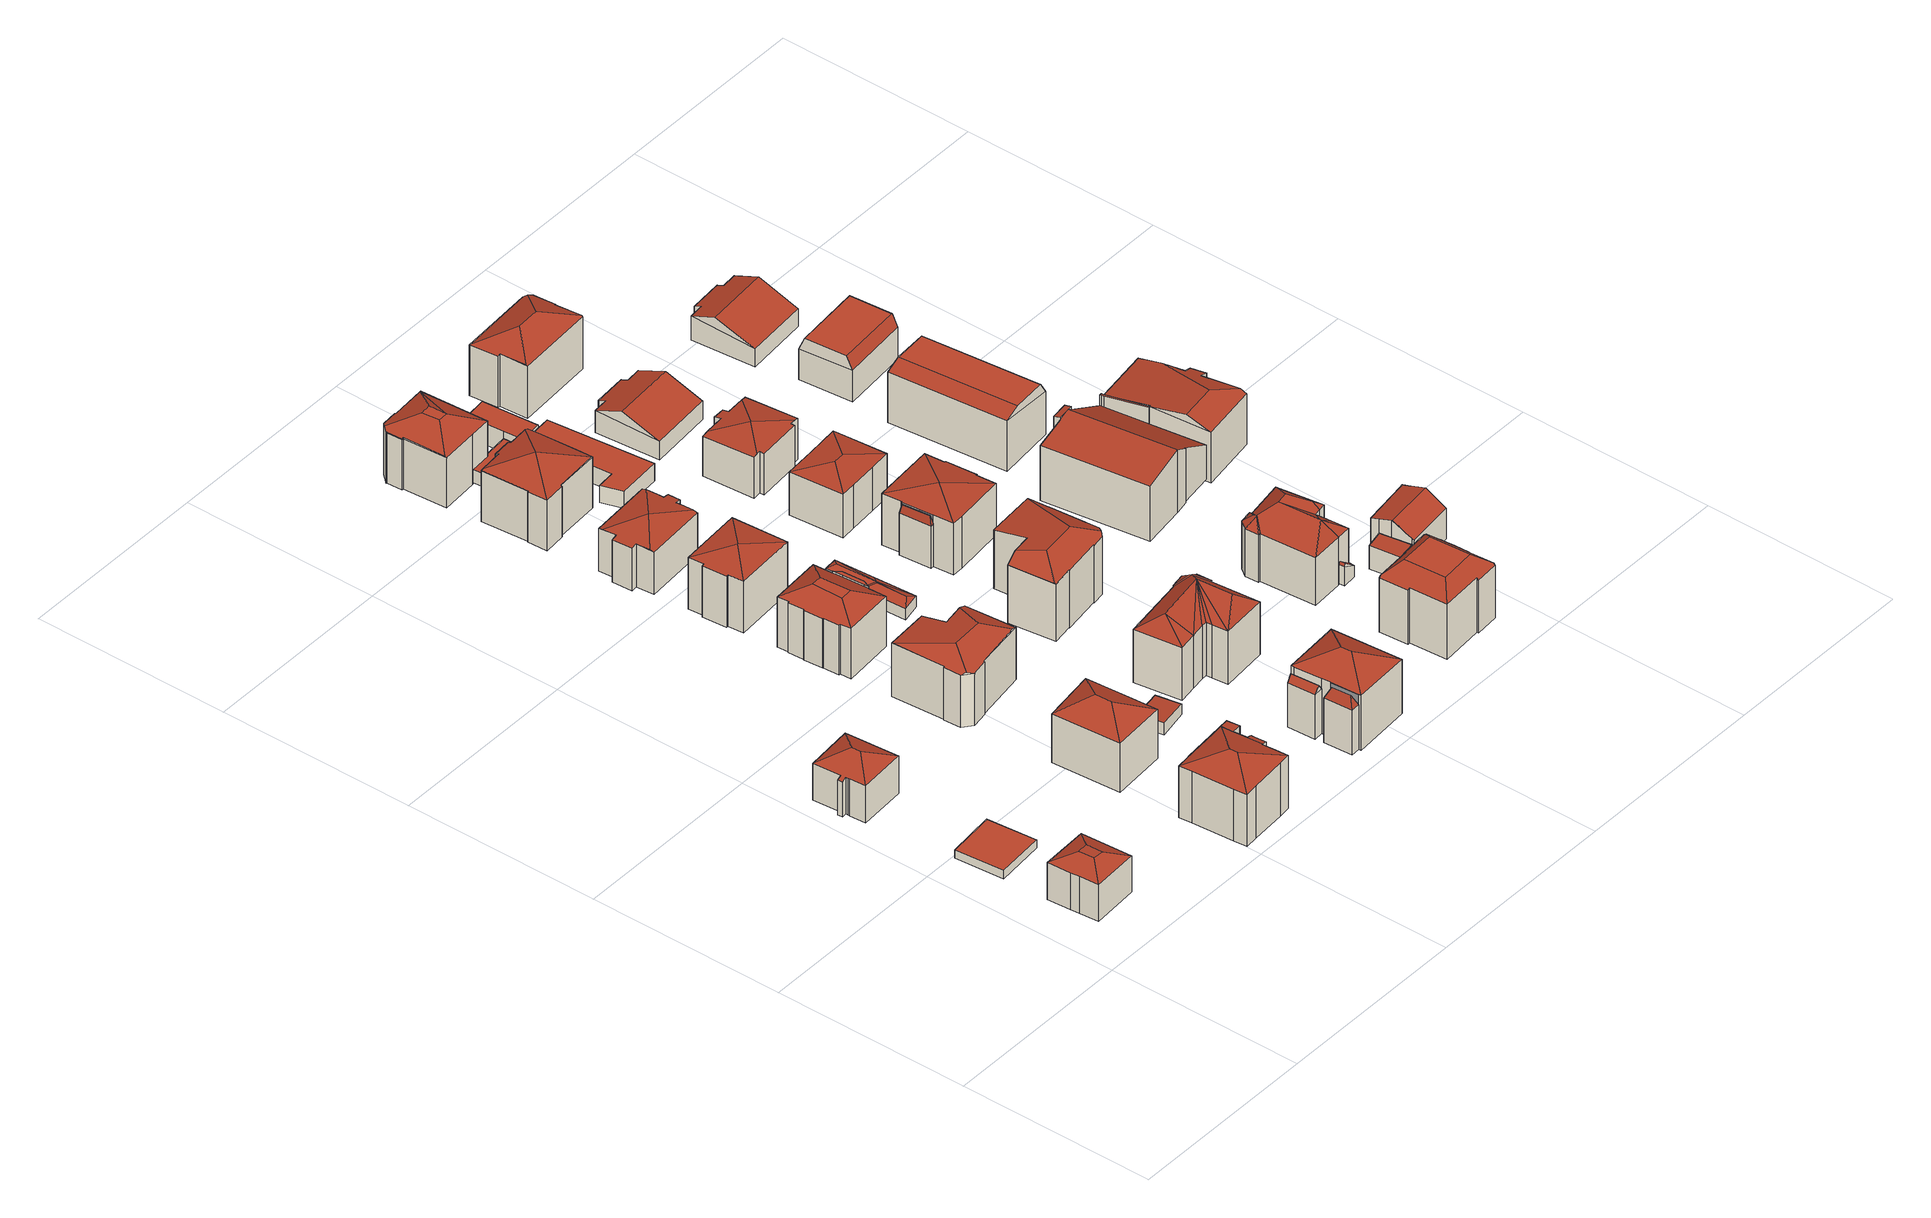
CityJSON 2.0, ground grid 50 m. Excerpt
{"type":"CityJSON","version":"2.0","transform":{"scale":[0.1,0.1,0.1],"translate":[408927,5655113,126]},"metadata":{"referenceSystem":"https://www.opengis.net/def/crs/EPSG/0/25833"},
"CityObjects":{
"building1":{"type":"Building","attributes":{"Dachtyp_tdc":"tdcFreeFormRoof","Gemeindeschluessel":14612000,"Dachneigung":21.93,"QualitaetDacherkennung":70,"Geometrietyp2DReferenz":"3000","measuredHeight":11.86,"function":"31001_9998","roofType":"5000"},"geometry":[{"type":"Solid","lod":"2","boundaries":[[[[0,1,2,3]],[[1,4,5,2]],[[4,6,7,5]],[[6,8,9,7]],[[8,10,11,9]],[[10,0,3,11]],[[6,4,12,13]],[[6,13,14,8]],[[8,14,15,1,0,10]],[[15,12,4,1]],[[14,13,12,15]],[[3,2,5,7,9,11]]]],"semantics":{"surfaces":[{"type":"WallSurface"},{"type":"RoofSurface"},{"type":"GroundSurface"}],"values":[[0,0,0,0,0,0,1,1,1,1,1,2]]}}]},
"building2":{"type":"Building","attributes":{"Dachtyp_tdc":"tdcPolyFlatRoof","Gemeindeschluessel":14612000,"Dachneigung":0,"QualitaetDacherkennung":93,"Geometrietyp2DReferenz":"3000","measuredHeight":2.22,"function":"31001_9998","roofType":"1000"},"geometry":[{"type":"Solid","lod":"2","boundaries":[[[[16,17,18,19]],[[17,20,21,18]],[[20,22,23,21]],[[22,16,19,23]],[[22,20,17,16]],[[19,18,21,23]]]],"semantics":{"surfaces":[{"type":"WallSurface"},{"type":"RoofSurface"},{"type":"GroundSurface"}],"values":[[0,0,0,0,1,2]]}}]},
"building3":{"type":"Building","attributes":{"Dachtyp_tdc":"tdcHipRoof","Gemeindeschluessel":14612000,"Dachneigung":22.46,"QualitaetDacherkennung":77,"Geometrietyp2DReferenz":"3000","measuredHeight":12.51,"function":"31001_9998","roofType":"3200"},"geometry":[{"type":"Solid","lod":"2","boundaries":[[[[24,25,26,27]],[[25,28,29,26]],[[28,30,31,29]],[[30,32,33,31]],[[32,34,35,33]],[[34,36,37,35]],[[36,38,39,37]],[[38,40,41,39]],[[40,42,43,41]],[[42,24,27,43]],[[38,36,44]],[[34,32,45]],[[36,34,45,44]],[[32,30,28,25,24,42,40,38,44,45]],[[27,26,29,31,33,35,37,39,41,43]]]],"semantics":{"surfaces":[{"type":"WallSurface"},{"type":"RoofSurface"},{"type":"GroundSurface"}],"values":[[0,0,0,0,0,0,0,0,0,0,1,1,1,1,2]]}}]},
"building4":{"type":"Building","attributes":{"Gemeindeschluessel":14612000,"Geometrietyp2DReferenz":"3000","function":"31001_9998","roofType":"9999"},"children":["building4-1","building4-2"]},
"building4-1":{"type":"BuildingPart","attributes":{"Dachtyp_tdc":"tdcHipRoof","Dachneigung":18.89,"QualitaetDacherkennung":64,"Geometrietyp2DReferenz":"3000","measuredHeight":17.02,"roofType":"3200"},"parents":["building4"],"geometry":[{"type":"MultiSurface","lod":"2","boundaries":[[[46,47,48,49]],[[47,50,51,48]],[[50,52,53,51]],[[52,54,55,53]],[[54,56,57,55]],[[56,58,59,57]],[[58,60,61,59]],[[60,62,63,61]],[[62,64,65,63]],[[64,66,67,65]],[[66,68,69,67]],[[68,70,71,69]],[[70,72,73,71]],[[72,74,75,73]],[[72,70,68,66,64,76]],[[58,56,54,52,77]],[[64,62,60,58,77,76]],[[52,50,47,46,74,72,76,77]],[[49,48,51,53,55,57,59,61,63,65,67,69,71,73,75]]],"semantics":{"surfaces":[{"type":"WallSurface"},{"type":"RoofSurface"},{"type":"GroundSurface"}],"values":[0,0,0,0,0,0,0,0,0,0,0,0,0,0,1,1,1,1,2]}}]},
"building4-2":{"type":"BuildingPart","attributes":{"Dachtyp_tdc":"tdcPolyFlatRoof","Dachneigung":19.84,"QualitaetDacherkennung":87,"Geometrietyp2DReferenz":"3000","measuredHeight":14.39,"roofType":"2100"},"parents":["building4"],"geometry":[{"type":"MultiSurface","lod":"2","boundaries":[[[78,79,80,81,82,83,84]],[[75,85,86,87,88,89,49]],[[79,78,46,49,89]],[[84,75,74]],[[84,83,85,75]],[[83,82,86,85]],[[82,81,87,86]],[[81,80,88,87]],[[80,79,89,88]]],"semantics":{"surfaces":[{"type":"RoofSurface"},{"type":"GroundSurface"},{"type":"WallSurface"}],"values":[0,1,2,2,2,2,2,2,2]}}]},
"building5":{"type":"Building","attributes":{"Gemeindeschluessel":14612000,"Dachtyp_tdc":"tdcHipRoof","Dachneigung":26.39,"QualitaetDacherkennung":69,"Geometrietyp2DReferenz":"3000","measuredHeight":16.61,"function":"31001_9998","roofType":"3200"},"geometry":[{"type":"Solid","lod":"2","boundaries":[[[[90,91,92,93]],[[91,94,95,92]],[[94,96,97,95]],[[96,98,99,97]],[[98,90,93,99]],[[96,94,100]],[[90,98,101]],[[94,91,90,101,100]],[[98,96,100,101]],[[93,92,95,97,99]]]],"semantics":{"surfaces":[{"type":"WallSurface"},{"type":"RoofSurface"},{"type":"GroundSurface"}],"values":[[0,0,0,0,0,1,1,1,1,2]]}}]},
"building6":{"type":"Building","attributes":{"Dachtyp_tdc":"tdcFreeFormRoof","Gemeindeschluessel":14612000,"Dachneigung":11.41,"QualitaetDacherkennung":34,"Geometrietyp2DReferenz":"3000","measuredHeight":17.14,"function":"31001_9998","roofType":"5000"},"geometry":[{"type":"Solid","lod":"2","boundaries":[[[[102,103,104,105]],[[103,106,107,104]],[[106,108,109,107]],[[108,110,111,109]],[[110,112,113,111]],[[112,114,115,113]],[[114,116,117,115]],[[116,118,119,117]],[[118,120,121,119]],[[120,122,123,121]],[[122,102,105,123]],[[124,118,116,125,126]],[[103,127,128,129,108,106]],[[126,125,114,112,110,129,128]],[[128,127,102,122,120,124,126]],[[110,108,129]],[[116,114,125]],[[120,118,124]],[[103,102,127]],[[105,104,107,109,111,113,115,117,119,121,123]]]],"semantics":{"surfaces":[{"type":"WallSurface"},{"type":"RoofSurface"},{"type":"GroundSurface"}],"values":[[0,0,0,0,0,0,0,0,0,0,0,1,1,1,1,0,0,0,0,2]]}}]},
"building7":{"type":"Building","attributes":{"Dachtyp_tdc":"tdcPolyFlatRoof","Gemeindeschluessel":14612000,"Dachneigung":3.58,"QualitaetDacherkennung":71,"Geometrietyp2DReferenz":"3000","measuredHeight":3.45,"function":"31001_9998","roofType":"2100"},"geometry":[{"type":"Solid","lod":"2","boundaries":[[[[130,131,132,133]],[[131,134,135,132]],[[134,136,137,135]],[[136,138,139,137]],[[138,130,133,139]],[[138,136,134,131,130]],[[133,132,135,137,139]]]],"semantics":{"surfaces":[{"type":"WallSurface"},{"type":"RoofSurface"},{"type":"GroundSurface"}],"values":[[0,0,0,0,0,1,2]]}}]},
"building8":{"type":"Building","attributes":{"Gemeindeschluessel":14612000,"Geometrietyp2DReferenz":"3000","function":"31001_9998","roofType":"9999"},"children":["building8-1","building8-2"]},
"building8-1":{"type":"BuildingPart","attributes":{"Dachtyp_tdc":"tdcPolyFlatRoof","Dachneigung":0,"QualitaetDacherkennung":64,"Geometrietyp2DReferenz":"3000","measuredHeight":14.22,"roofType":"1000"},"parents":["building8"],"geometry":[{"type":"MultiSurface","lod":"2","boundaries":[[[140,141,142,143,144]],[[141,145,146,142]],[[145,147,148,149,146]],[[147,145,141,140]],[[143,142,146,149]]],"semantics":{"surfaces":[{"type":"WallSurface"},{"type":"RoofSurface"},{"type":"GroundSurface"}],"values":[0,0,0,1,2]}}]},
"building8-2":{"type":"BuildingPart","attributes":{"Dachtyp_tdc":"tdcCutTentRoof","Dachneigung":27.37,"QualitaetDacherkennung":57,"Geometrietyp2DReferenz":"3000","measuredHeight":16.49,"roofType":"9999"},"parents":["building8"],"geometry":[{"type":"MultiSurface","lod":"2","boundaries":[[[150,151,152,153]],[[151,154,155,152]],[[154,156,157,155]],[[156,158,159,157]],[[158,160,161,159]],[[160,162,163,161]],[[162,164,165,163]],[[164,144,143,165]],[[148,166,167,149]],[[166,168,169,167]],[[168,170,171,169]],[[170,172,173,171]],[[172,150,153,173]],[[164,162,174,175]],[[166,148,144,164,175,176]],[[168,166,176,177]],[[162,160,158,156,154,151,150,172,170,168,177,174]],[[177,176,175,174]],[[153,152,155,157,159,161,163,165,143,149,167,169,171,173]]],"semantics":{"surfaces":[{"type":"WallSurface"},{"type":"RoofSurface"},{"type":"GroundSurface"}],"values":[0,0,0,0,0,0,0,0,0,0,0,0,0,1,1,1,1,1,2]}}]},
"building9":{"type":"Building","attributes":{"Dachtyp_tdc":"tdcPolyFlatRoof","Gemeindeschluessel":14612000,"Dachneigung":2.62,"QualitaetDacherkennung":75,"Geometrietyp2DReferenz":"3000","measuredHeight":3.15,"function":"31001_9998","roofType":"2100"},"geometry":[{"type":"Solid","lod":"2","boundaries":[[[[178,179,180,181]],[[179,182,183,180]],[[182,184,185,183]],[[184,178,181,185]],[[184,182,179,178]],[[181,180,183,185]]]],"semantics":{"surfaces":[{"type":"WallSurface"},{"type":"RoofSurface"},{"type":"GroundSurface"}],"values":[[0,0,0,0,1,2]]}}]},
"building10":{"type":"Building","attributes":{"Dachtyp_tdc":"tdcTentRoof","Gemeindeschluessel":14612000,"Dachneigung":10.04,"QualitaetDacherkennung":80,"Geometrietyp2DReferenz":"3000","measuredHeight":15.32,"function":"31001_9998","roofType":"3500"},"geometry":[{"type":"Solid","lod":"2","boundaries":[[[[186,187,188]],[[189,190,191,192,193,194,195,196]],[[197,198,193,192]],[[198,199,194,193]],[[199,187,195,194]],[[187,186,196,195]],[[186,200,189,196]],[[200,186,188]],[[201,200,188]],[[187,199,198,197,202,201,188]],[[200,201,190,189]],[[201,202,191,190]],[[202,197,192,191]]]],"semantics":{"surfaces":[{"type":"RoofSurface"},{"type":"GroundSurface"},{"type":"WallSurface"}],"values":[[0,1,2,2,2,2,2,0,0,0,2,2,2]]}}]},
"building11":{"type":"Building","attributes":{"Dachtyp_tdc":"tdcFreeFormRoof","Gemeindeschluessel":14612000,"Dachneigung":13.54,"QualitaetDacherkennung":77,"Geometrietyp2DReferenz":"3000","measuredHeight":13.1,"function":"31001_9998","roofType":"5000"},"geometry":[{"type":"Solid","lod":"2","boundaries":[[[[203,204,205,206]],[[204,207,208,205]],[[207,209,210,208]],[[209,211,212,210]],[[211,213,214,212]],[[213,215,216,214]],[[215,217,218,216]],[[217,219,220,218]],[[219,221,222,220]],[[221,223,224,222]],[[223,225,226,224]],[[225,203,206,226]],[[223,227,228,229,204,203,225]],[[228,230,209,207,229]],[[211,230,228,231,217,215,213]],[[219,231,228,227,221]],[[207,204,229]],[[211,209,230]],[[223,221,227]],[[219,217,231]],[[206,205,208,210,212,214,216,218,220,222,224,226]]]],"semantics":{"surfaces":[{"type":"WallSurface"},{"type":"RoofSurface"},{"type":"GroundSurface"}],"values":[[0,0,0,0,0,0,0,0,0,0,0,0,1,1,1,1,0,0,0,0,2]]}}]},
"building12":{"type":"Building","attributes":{"Gemeindeschluessel":14612000,"Geometrietyp2DReferenz":"3000","function":"31001_9998","roofType":"9999"},"children":["building12-1","building12-2","building12-3"]},
"building12-1":{"type":"BuildingPart","attributes":{"Dachtyp_tdc":"tdcFreeFormRoof","Dachneigung":67.33,"QualitaetDacherkennung":16,"Geometrietyp2DReferenz":"3000","measuredHeight":14.78,"roofType":"5000"},"parents":["building12"],"geometry":[{"type":"MultiSurface","lod":"2","boundaries":[[[232,233,234,235]],[[233,236,237,234]],[[236,238,239,237]],[[238,240,241,239]],[[236,233,242,243]],[[233,232,242]],[[232,240,243,242]],[[240,238,236,243]],[[235,234,237,239,241]]],"semantics":{"surfaces":[{"type":"WallSurface"},{"type":"RoofSurface"},{"type":"GroundSurface"}],"values":[0,0,0,0,1,1,1,1,2]}}]},
"building12-2":{"type":"BuildingPart","attributes":{"Dachtyp_tdc":"tdcHipRoof","Dachneigung":26.22,"QualitaetDacherkennung":71,"Geometrietyp2DReferenz":"3000","measuredHeight":18.29,"roofType":"3200"},"parents":["building12"],"geometry":[{"type":"MultiSurface","lod":"2","boundaries":[[[244,245,246,247,239]],[[248,249,250]],[[248,251,252,249]],[[251,253,254,252]],[[253,255,256,254]],[[255,257,258,256]],[[257,259,260,258]],[[259,261,235,260]],[[261,232,235]],[[259,257,262]],[[255,253,251,263]],[[257,255,263,262]],[[251,248,245,244,261,259,262,263]],[[239,247,249,252,254,256,258,260,235,241]]],"semantics":{"surfaces":[{"type":"WallSurface"},{"type":"RoofSurface"},{"type":"GroundSurface"}],"values":[0,0,0,0,0,0,0,0,0,1,1,1,1,2]}}]},
"building12-3":{"type":"BuildingPart","attributes":{"Dachtyp_tdc":"tdcFreeFormRoof","Dachneigung":55.25,"QualitaetDacherkennung":14,"Geometrietyp2DReferenz":"3000","measuredHeight":13.72,"roofType":"5000"},"parents":["building12"],"geometry":[{"type":"MultiSurface","lod":"2","boundaries":[[[246,264,265,247]],[[264,266,267,265]],[[266,250,249,267]],[[268,250,266]],[[269,268,266,264]],[[269,264,246]],[[268,269,246,250]],[[247,265,267,249]]],"semantics":{"surfaces":[{"type":"WallSurface"},{"type":"RoofSurface"},{"type":"GroundSurface"}],"values":[0,0,0,0,1,0,1,2]}}]},
"building13":{"type":"Building","attributes":{"Dachtyp_tdc":"tdcFreeFormRoof","Gemeindeschluessel":14612000,"Dachneigung":19.9,"QualitaetDacherkennung":72,"Geometrietyp2DReferenz":"3000","measuredHeight":17,"function":"31001_9998","roofType":"5000"},"geometry":[{"type":"Solid","lod":"2","boundaries":[[[[270,271,272,273]],[[271,274,275,272]],[[274,276,277,275]],[[276,278,279,277]],[[278,280,281,279]],[[280,282,283,281]],[[282,284,285,283]],[[284,286,287,285]],[[286,288,289,287]],[[288,290,291,289]],[[290,292,293,291]],[[292,294,295,293]],[[294,296,297,295]],[[296,270,273,297]],[[298,299,300,301,302,303,304]],[[305,306,303,302,284]],[[284,302,307,308,309,286]],[[301,310,311,312,313,307,302]],[[290,308,307,313,292]],[[292,313,312,294]],[[294,312,311,296]],[[296,311,310,270]],[[270,310,301,300,271]],[[286,309,288]],[[288,309,308,290]],[[280,306,305,282]],[[282,305,284]],[[278,304,303,306,280]],[[276,298,304,278]],[[271,300,299,274]],[[274,299,298,276]],[[273,272,275,277,279,281,283,285,287,289,291,293,295,297]]]],"semantics":{"surfaces":[{"type":"WallSurface"},{"type":"RoofSurface"},{"type":"GroundSurface"}],"values":[[0,0,0,0,0,0,0,0,0,0,0,0,0,0,1,1,1,1,0,0,0,0,0,0,0,0,0,0,0,0,0,2]]}}]},
"building14":{"type":"Building","attributes":{"Dachtyp_tdc":"tdcFreeFormRoof","Gemeindeschluessel":14612000,"Dachneigung":24.73,"QualitaetDacherkennung":32,"Geometrietyp2DReferenz":"3000","measuredHeight":4.11,"function":"31001_9998","roofType":"5000"},"geometry":[{"type":"Solid","lod":"2","boundaries":[[[[314,315,316,317]],[[315,318,319,316]],[[318,320,321,319]],[[320,322,323,321]],[[322,324,325,323]],[[324,326,327,325]],[[326,314,317,327]],[[328,329,326,324]],[[328,324,322]],[[318,330,331]],[[331,320,318]],[[331,322,320]],[[331,328,322]],[[328,331,329]],[[330,318,315]],[[331,330,315,314]],[[329,331,314,326]],[[317,316,319,321,323,325,327]]]],"semantics":{"surfaces":[{"type":"WallSurface"},{"type":"RoofSurface"},{"type":"GroundSurface"}],"values":[[0,0,0,0,0,0,0,1,1,1,1,1,1,1,1,1,1,2]]}}]},
"building15":{"type":"Building","attributes":{"Dachtyp_tdc":"tdcFreeFormRoof","Gemeindeschluessel":14612000,"Dachneigung":24.65,"QualitaetDacherkennung":77,"Geometrietyp2DReferenz":"3000","measuredHeight":16.73,"function":"31001_9998","roofType":"5000"},"geometry":[{"type":"Solid","lod":"2","boundaries":[[[[332,333,334,335]],[[333,336,337,334]],[[336,338,339,337]],[[338,340,341,339]],[[340,342,343,341]],[[342,344,345,343]],[[344,346,347,345]],[[346,348,349,347]],[[348,350,351,349]],[[350,352,353,351]],[[352,354,355,353]],[[354,356,357,355]],[[356,332,335,357]],[[358,332,356,354,359,360]],[[361,362,363,364,365,358,360,366]],[[367,368,369,370,361,366,371,372]],[[373,354,352]],[[372,354,373]],[[372,359,354]],[[359,372,371]],[[360,359,371,366]],[[348,367,372,373,350]],[[350,373,352]],[[340,362,361,370,342]],[[342,370,369,344]],[[344,369,368,346]],[[346,368,367,348]],[[336,364,363,338]],[[333,365,364,336]],[[338,363,362,340]],[[332,358,365,333]],[[335,334,337,339,341,343,345,347,349,351,353,355,357]]]],"semantics":{"surfaces":[{"type":"WallSurface"},{"type":"RoofSurface"},{"type":"GroundSurface"}],"values":[[0,0,0,0,0,0,0,0,0,0,0,0,0,1,1,1,1,1,1,1,1,0,0,0,0,0,0,0,0,0,0,2]]}}]},
"building16":{"type":"Building","attributes":{"Dachtyp_tdc":"tdcFreeFormRoof","Gemeindeschluessel":14612000,"Dachneigung":38.84,"QualitaetDacherkennung":18,"Geometrietyp2DReferenz":"3000","measuredHeight":19.14,"function":"31001_9998","roofType":"5000"},"geometry":[{"type":"Solid","lod":"2","boundaries":[[[[374,375,376,377]],[[375,378,379,376]],[[378,380,381,379]],[[380,382,383,381]],[[382,384,385,383]],[[384,386,387,385]],[[386,388,389,387]],[[388,390,391,389]],[[390,392,393,391]],[[392,394,395,393]],[[394,396,397,395]],[[396,398,399,397]],[[398,400,401,399]],[[400,374,377,401]],[[402,403,404]],[[402,396,403]],[[402,398,396]],[[398,402,400]],[[403,396,394]],[[405,404,403,394,392]],[[406,407,405,392,390]],[[406,390,388]],[[408,409,407,406,388,386]],[[408,386,384]],[[409,408,384,382]],[[410,402,404,405,407,409,382,380]],[[410,380,378]],[[402,374,400]],[[402,375,374]],[[410,375,402]],[[375,410,378]],[[377,376,379,381,383,385,387,389,391,393,395,397,399,401]]]],"semantics":{"surfaces":[{"type":"WallSurface"},{"type":"RoofSurface"},{"type":"GroundSurface"}],"values":[[0,0,0,0,0,0,0,0,0,0,0,0,0,0,1,1,1,1,1,1,1,1,1,1,1,1,1,1,1,1,1,2]]}}]},
"building17":{"type":"Building","attributes":{"Dachtyp_tdc":"tdcPolyFlatRoof","Gemeindeschluessel":14612000,"Dachneigung":0,"QualitaetDacherkennung":71,"Geometrietyp2DReferenz":"3000","measuredHeight":3.52,"function":"31001_9998","roofType":"1000"},"geometry":[{"type":"Solid","lod":"2","boundaries":[[[[411,412,413,414]],[[412,415,416,413]],[[415,417,418,416]],[[417,419,420,418]],[[419,421,422,420]],[[421,411,414,422]],[[421,419,417,415,412,411]],[[414,413,416,418,420,422]]]],"semantics":{"surfaces":[{"type":"WallSurface"},{"type":"RoofSurface"},{"type":"GroundSurface"}],"values":[[0,0,0,0,0,0,1,2]]}}]},
"building18":{"type":"Building","attributes":{"Dachtyp_tdc":"tdcPolyFlatRoof","Gemeindeschluessel":14612000,"Dachneigung":0,"QualitaetDacherkennung":86,"Geometrietyp2DReferenz":"3000","measuredHeight":4.58,"function":"31001_9998","roofType":"1000"},"geometry":[{"type":"Solid","lod":"2","boundaries":[[[[423,424,425,426]],[[424,427,428,425]],[[427,429,430,428]],[[429,423,426,430]],[[429,427,424,423]],[[426,425,428,430]]]],"semantics":{"surfaces":[{"type":"WallSurface"},{"type":"RoofSurface"},{"type":"GroundSurface"}],"values":[[0,0,0,0,1,2]]}}]},
"building19":{"type":"Building","attributes":{"Dachtyp_tdc":"tdcFreeFormRoof","Gemeindeschluessel":14612000,"Dachneigung":10.35,"QualitaetDacherkennung":40,"Geometrietyp2DReferenz":"3000","measuredHeight":18.46,"function":"31001_9998","roofType":"5000"},"geometry":[{"type":"Solid","lod":"2","boundaries":[[[[431,432,433,434,435,436,437,438,439]],[[440,441,442,443]],[[438,437,444,445,442,441]],[[446,447,439,438,441,440,448,449,450,451]],[[436,444,437]],[[443,448,440]],[[445,443,442]],[[447,431,439]],[[452,453,454,455,456,457,458,459,460,461,462,463,464,465,466]],[[444,436,453,452]],[[436,435,454,453]],[[435,434,455,454]],[[434,433,456,455]],[[433,432,457,456]],[[432,431,458,457]],[[431,447,459,458]],[[447,446,460,459]],[[446,451,461,460]],[[451,450,462,461]],[[450,449,463,462]],[[449,448,464,463]],[[448,443,465,464]],[[443,445,466,465]],[[445,444,452,466]]]],"semantics":{"surfaces":[{"type":"RoofSurface"},{"type":"WallSurface"},{"type":"GroundSurface"}],"values":[[0,0,0,0,1,1,1,1,2,1,1,1,1,1,1,1,1,1,1,1,1,1,1,1]]}}]},
"building20":{"type":"Building","attributes":{"Dachtyp_tdc":"tdcPolyFlatRoof","Gemeindeschluessel":14612000,"Dachneigung":0,"QualitaetDacherkennung":84,"Geometrietyp2DReferenz":"3000","measuredHeight":4.71,"function":"31001_9998","roofType":"1000"},"geometry":[{"type":"Solid","lod":"2","boundaries":[[[[467,468,469,470]],[[468,471,472,469]],[[471,473,426,472]],[[473,474,430,426]],[[474,475,476,430]],[[475,477,478,476]],[[477,479,480,478]],[[479,481,482,480]],[[481,467,470,482]],[[481,479,477,475,474,473,471,468,467]],[[470,469,472,426,430,476,478,480,482]]]],"semantics":{"surfaces":[{"type":"WallSurface"},{"type":"RoofSurface"},{"type":"GroundSurface"}],"values":[[0,0,0,0,0,0,0,0,0,1,2]]}}]},
"building21":{"type":"Building","attributes":{"Dachtyp_tdc":"tdcPolyFlatRoof","Gemeindeschluessel":14612000,"Dachneigung":2.86,"QualitaetDacherkennung":66,"Geometrietyp2DReferenz":"3000","measuredHeight":5.95,"function":"31001_9998","roofType":"2100"},"geometry":[{"type":"Solid","lod":"2","boundaries":[[[[483,484,485,486]],[[484,487,488,485]],[[487,489,490,488]],[[489,491,492,490]],[[491,493,494,492]],[[493,483,486,494]],[[493,491,489,487,484,483]],[[486,485,488,490,492,494]]]],"semantics":{"surfaces":[{"type":"WallSurface"},{"type":"RoofSurface"},{"type":"GroundSurface"}],"values":[[0,0,0,0,0,0,1,2]]}}]},
"building22":{"type":"Building","attributes":{"Dachtyp_tdc":"tdcPolyFlatRoof","Gemeindeschluessel":14612000,"Dachneigung":7.06,"QualitaetDacherkennung":44,"Geometrietyp2DReferenz":"3000","measuredHeight":2.15,"function":"31001_9998","roofType":"2100"},"geometry":[{"type":"Solid","lod":"2","boundaries":[[[[495,496,497,498]],[[496,499,500,497]],[[499,501,502,500]],[[501,495,498,502]],[[501,499,496,495]],[[498,497,500,502]]]],"semantics":{"surfaces":[{"type":"WallSurface"},{"type":"RoofSurface"},{"type":"GroundSurface"}],"values":[[0,0,0,0,1,2]]}}]},
"building23":{"type":"Building","attributes":{"Gemeindeschluessel":14612000,"Geometrietyp2DReferenz":"3000","function":"31001_9998","roofType":"9999"},"children":["building23-1","building23-2"]},
"building23-1":{"type":"BuildingPart","attributes":{"Dachtyp_tdc":"tdcFreeFormRoof","Dachneigung":79.92,"QualitaetDacherkennung":44,"Geometrietyp2DReferenz":"3000","measuredHeight":13.85,"roofType":"5000"},"parents":["building23"],"geometry":[{"type":"MultiSurface","lod":"2","boundaries":[[[503,504,505]],[[506,503,505,507]],[[508,509,510,511]],[[505,504,509,508]],[[504,512,510,509]],[[512,507,511,510]],[[506,507,512]],[[503,506,512,504]]],"semantics":{"surfaces":[{"type":"RoofSurface"},{"type":"GroundSurface"},{"type":"WallSurface"}],"values":[0,0,1,2,2,2,0,0]}}]},
"building23-2":{"type":"BuildingPart","attributes":{"Dachtyp_tdc":"tdcTentRoof","Dachneigung":11.22,"QualitaetDacherkennung":86,"Geometrietyp2DReferenz":"3000","measuredHeight":15.5,"roofType":"3500"},"parents":["building23"],"geometry":[{"type":"MultiSurface","lod":"2","boundaries":[[[513,514,515,516]],[[514,517,518,515]],[[517,519,520,518]],[[519,521,522,520]],[[521,523,508,522]],[[523,505,508]],[[524,525,526,511,507]],[[525,527,528,526]],[[527,529,530,528]],[[529,531,532,530]],[[531,533,534,532]],[[533,513,516,534]],[[521,519,517,535]],[[527,525,524,523,521,535]],[[529,527,535]],[[517,514,513,533,531,529,535]],[[516,515,518,520,522,508,511,526,528,530,532,534]]],"semantics":{"surfaces":[{"type":"WallSurface"},{"type":"RoofSurface"},{"type":"GroundSurface"}],"values":[0,0,0,0,0,0,0,0,0,0,0,0,1,1,1,1,2]}}]},
"building24":{"type":"Building","attributes":{"Dachtyp_tdc":"tdcFreeFormRoof","Gemeindeschluessel":14612000,"Dachneigung":10.01,"QualitaetDacherkennung":73,"Geometrietyp2DReferenz":"3000","measuredHeight":12.93,"function":"31001_9998","roofType":"5000"},"geometry":[{"type":"Solid","lod":"2","boundaries":[[[[536,537,538,539,540,541,542]],[[543,544,539,538]],[[544,545,540,539]],[[545,546,541,540]],[[546,547,542,541]],[[547,548,536,542]],[[544,543,549]],[[547,550,548]],[[549,543,551,548,550]],[[545,544,549,550,547,546]],[[548,551,537,536]],[[551,543,538,537]]]],"semantics":{"surfaces":[{"type":"GroundSurface"},{"type":"WallSurface"},{"type":"RoofSurface"}],"values":[[0,1,1,1,1,1,2,2,2,2,1,1]]}}]},
"building25":{"type":"Building","attributes":{"Dachtyp_tdc":"tdcFreeFormRoof","Gemeindeschluessel":14612000,"Dachneigung":11.16,"QualitaetDacherkennung":76,"Geometrietyp2DReferenz":"3000","measuredHeight":12.48,"function":"31001_9998","roofType":"5000"},"geometry":[{"type":"Solid","lod":"2","boundaries":[[[[552,553,554,555]],[[553,556,557,554]],[[556,558,559,557]],[[558,560,561,559]],[[560,562,563,561]],[[562,564,565,563]],[[564,566,567,565]],[[566,568,569,567]],[[568,570,571,569]],[[570,572,573,571]],[[572,574,575,573]],[[576,577,570,568,566,564,578]],[[577,576,579,574,572]],[[576,580,558,556,553,552,579]],[[578,562,560,580,576]],[[560,558,580]],[[564,562,578]],[[572,570,577]],[[552,574,579]],[[575,555,554,557,559,561,563,565,567,569,571,573]],[[574,552,555,575]]]],"semantics":{"surfaces":[{"type":"WallSurface"},{"type":"RoofSurface"},{"type":"GroundSurface"}],"values":[[0,0,0,0,0,0,0,0,0,0,0,1,1,1,1,0,0,0,0,2,0]]}}]},
"building26":{"type":"Building","attributes":{"Dachtyp_tdc":"tdcFreeFormRoof","Gemeindeschluessel":14612000,"Dachneigung":22.5,"QualitaetDacherkennung":92,"Geometrietyp2DReferenz":"3000","measuredHeight":8.82,"function":"31001_9998","roofType":"5000"},"geometry":[{"type":"Solid","lod":"2","boundaries":[[[[581,582,583,584]],[[582,585,586,583]],[[585,587,588,586]],[[587,589,590,588]],[[589,591,592,590]],[[591,593,594,592]],[[593,595,596,594]],[[595,581,584,596]],[[597,587,585,582,581,595,593,598]],[[591,589,597,598]],[[593,591,598]],[[589,587,597]],[[584,583,586,588,590,592,594,596]]]],"semantics":{"surfaces":[{"type":"WallSurface"},{"type":"RoofSurface"},{"type":"GroundSurface"}],"values":[[0,0,0,0,0,0,0,0,1,1,0,0,2]]}}]},
"building27":{"type":"Building","attributes":{"Dachtyp_tdc":"tdcCutTentRoof","Gemeindeschluessel":14612000,"Dachneigung":0.407,"QualitaetDacherkennung":39,"Geometrietyp2DReferenz":"3000","measuredHeight":18.12,"function":"31001_9998","roofType":"9999"},"geometry":[{"type":"Solid","lod":"2","boundaries":[[[[599,600,601,602]],[[600,603,604,601]],[[603,605,606,604]],[[605,607,608,606]],[[607,609,610,608]],[[609,611,612,610]],[[611,613,614,612]],[[613,615,616,614]],[[615,617,618,616]],[[617,619,620,618]],[[619,621,622,620]],[[621,623,624,622]],[[623,625,626,624]],[[625,627,628,626]],[[627,629,630,628]],[[629,631,632,630]],[[631,633,634,632]],[[633,635,636,634]],[[635,637,638,636]],[[637,599,602,638]],[[617,615,613,611,609,607,605,603,600,639,640]],[[625,623,621,619,617,640,641]],[[633,631,629,627,625,641,642]],[[600,599,637,635,633,642,639]],[[642,641,640,639]],[[602,601,604,606,608,610,612,614,616,618,620,622,624,626,628,630,632,634,636,638]]]],"semantics":{"surfaces":[{"type":"WallSurface"},{"type":"RoofSurface"},{"type":"GroundSurface"}],"values":[[0,0,0,0,0,0,0,0,0,0,0,0,0,0,0,0,0,0,0,0,1,1,1,1,1,2]]}}]},
"building28":{"type":"Building","attributes":{"Dachtyp_tdc":"tdcFreeFormRoof","Gemeindeschluessel":14612000,"Dachneigung":25.69,"QualitaetDacherkennung":74,"Geometrietyp2DReferenz":"3000","measuredHeight":17.28,"function":"31001_9998","roofType":"5000"},"geometry":[{"type":"Solid","lod":"2","boundaries":[[[[643,644,645,646]],[[644,647,648,645]],[[647,649,650,648]],[[649,651,652,650]],[[651,653,654,652]],[[653,655,656,654]],[[655,657,658,656]],[[657,659,660,658]],[[659,643,646,660]],[[647,661,662,663,651,649]],[[643,659,657,664,665]],[[662,661,644,643,665]],[[653,663,662,665,664,655]],[[653,651,663]],[[657,655,664]],[[647,644,661]],[[646,645,648,650,652,654,656,658,660]]]],"semantics":{"surfaces":[{"type":"WallSurface"},{"type":"RoofSurface"},{"type":"GroundSurface"}],"values":[[0,0,0,0,0,0,0,0,0,1,1,1,1,0,0,0,2]]}}]},
"building29":{"type":"Building","attributes":{"Dachtyp_tdc":"tdcFreeFormRoof","Gemeindeschluessel":14612000,"Dachneigung":39.02,"QualitaetDacherkennung":21,"Geometrietyp2DReferenz":"3000","measuredHeight":17.77,"function":"31001_9998","roofType":"5000"},"geometry":[{"type":"Solid","lod":"2","boundaries":[[[[666,667,668,669]],[[667,670,671,668]],[[670,672,673,671]],[[672,674,675,673]],[[674,676,677,675]],[[676,678,679,677]],[[678,680,681,679]],[[680,682,683,681]],[[682,684,685,683]],[[684,686,687,685]],[[686,688,689,687]],[[688,690,691,689]],[[690,692,693,691]],[[692,694,695,693]],[[694,666,669,695]],[[696,697,698,694,692]],[[696,692,690]],[[697,696,690,688]],[[699,700,701,698,697,688,686]],[[702,703,699,686,684]],[[702,684,682]],[[704,703,702,682,680]],[[704,680,678]],[[700,699,703,704,678,676]],[[705,701,700,676,674]],[[672,705,674]],[[705,672,670]],[[694,667,666]],[[667,705,670]],[[694,705,667]],[[698,705,694]],[[705,698,701]],[[669,668,671,673,675,677,679,681,683,685,687,689,691,693,695]]]],"semantics":{"surfaces":[{"type":"WallSurface"},{"type":"RoofSurface"},{"type":"GroundSurface"}],"values":[[0,0,0,0,0,0,0,0,0,0,0,0,0,0,0,1,1,1,1,1,1,1,1,1,1,1,1,1,1,1,1,1,2]]}}]},
"building30":{"type":"Building","attributes":{"Dachtyp_tdc":"tdcGableRoof","Gemeindeschluessel":14612000,"Dachneigung":38.67,"QualitaetDacherkennung":3,"Geometrietyp2DReferenz":"3000","measuredHeight":5.92,"function":"31001_9998","roofType":"3100"},"geometry":[{"type":"Solid","lod":"2","boundaries":[[[[706,707,708,709]],[[707,710,711,708]],[[710,712,713,711]],[[707,706,714]],[[712,710,715]],[[706,712,715,714]],[[710,707,714,715]],[[713,709,708,711]],[[712,706,709,713]]]],"semantics":{"surfaces":[{"type":"WallSurface"},{"type":"RoofSurface"},{"type":"GroundSurface"}],"values":[[0,0,0,0,0,1,1,2,0]]}}]},
"building31":{"type":"Building","attributes":{"Dachtyp_tdc":"tdcPolyFlatRoof","Gemeindeschluessel":14612000,"Dachneigung":4.27,"QualitaetDacherkennung":74,"Geometrietyp2DReferenz":"3000","measuredHeight":6.56,"function":"31001_9998","roofType":"2100"},"geometry":[{"type":"Solid","lod":"2","boundaries":[[[[716,717,718,719]],[[717,720,721,718]],[[720,722,723,721]],[[722,724,725,723]],[[724,716,719,725]],[[724,722,720,717,716]],[[719,718,721,723,725]]]],"semantics":{"surfaces":[{"type":"WallSurface"},{"type":"RoofSurface"},{"type":"GroundSurface"}],"values":[[0,0,0,0,0,1,2]]}}]},
"building32":{"type":"Building","attributes":{"Gemeindeschluessel":14612000,"Geometrietyp2DReferenz":"3000","function":"31001_9998","roofType":"9999"},"children":["building32-1","building32-2","building32-3"]},
"building32-1":{"type":"BuildingPart","attributes":{"Dachtyp_tdc":"tdcGableRoof","Dachneigung":31.15,"QualitaetDacherkennung":14,"Geometrietyp2DReferenz":"3000","measuredHeight":16.91,"roofType":"3100"},"parents":["building32"],"geometry":[{"type":"MultiSurface","lod":"2","boundaries":[[[726,727,728,729]],[[727,730,731,728]],[[730,732,733,731]],[[732,734,735,733]],[[734,736,737,735]],[[736,738,739,737]],[[738,740,741,739]],[[742,743,744,745]],[[746,740,738,736,734]],[[734,732,730,727,726,743,742,746]],[[729,728,731,733,735,737,739,741,747,745,744]]],"semantics":{"surfaces":[{"type":"WallSurface"},{"type":"RoofSurface"},{"type":"GroundSurface"}],"values":[0,0,0,0,0,0,0,0,1,1,2]}}]},
"building32-2":{"type":"BuildingPart","attributes":{"Dachtyp_tdc":"tdcPolyFlatRoof","Dachneigung":7.09,"QualitaetDacherkennung":25,"Geometrietyp2DReferenz":"3000","measuredHeight":13.63,"roofType":"2100"},"parents":["building32"],"geometry":[{"type":"MultiSurface","lod":"2","boundaries":[[[748,749,750,744,743]],[[749,751,752,750]],[[751,753,754,752]],[[753,755,726,729,754]],[[755,753,751,749,748]],[[744,750,752,754,729]]],"semantics":{"surfaces":[{"type":"WallSurface"},{"type":"RoofSurface"},{"type":"GroundSurface"}],"values":[0,0,0,0,1,2]}}]},
"building32-3":{"type":"BuildingPart","attributes":{"Dachtyp_tdc":"tdcPolyFlatRoof","Dachneigung":12.56,"QualitaetDacherkennung":61,"Geometrietyp2DReferenz":"3000","measuredHeight":16.98,"roofType":"2100"},"parents":["building32"],"geometry":[{"type":"MultiSurface","lod":"2","boundaries":[[[756,757,742,745,758]],[[759,760,761,741,740]],[[760,756,758,761]],[[760,759,757,756]],[[758,745,747,741,761]]],"semantics":{"surfaces":[{"type":"WallSurface"},{"type":"RoofSurface"},{"type":"GroundSurface"}],"values":[0,0,0,1,2]}}]},
"building33":{"type":"Building","attributes":{"Dachtyp_tdc":"tdcCutGableRoof","Gemeindeschluessel":14612000,"Dachneigung":1.72,"QualitaetDacherkennung":69,"Geometrietyp2DReferenz":"3000","measuredHeight":15.03,"function":"31001_9998","roofType":"9999"},"geometry":[{"type":"Solid","lod":"2","boundaries":[[[[762,763,764,765]],[[763,766,767,764]],[[766,768,769,767]],[[768,762,765,769]],[[763,762,770,771]],[[766,763,771,772]],[[768,766,772,773]],[[762,768,773,770]],[[772,771,770,773]],[[765,764,767,769]]]],"semantics":{"surfaces":[{"type":"WallSurface"},{"type":"RoofSurface"},{"type":"GroundSurface"}],"values":[[0,0,0,0,1,0,1,0,1,2]]}}]},
"building34":{"type":"Building","attributes":{"Dachtyp_tdc":"tdcFreeFormRoof","Gemeindeschluessel":14612000,"Dachneigung":33.64,"QualitaetDacherkennung":72,"Geometrietyp2DReferenz":"3000","measuredHeight":11.73,"function":"31001_9998","roofType":"5000"},"geometry":[{"type":"Solid","lod":"2","boundaries":[[[[774,775,776,777]],[[775,778,779,776]],[[778,780,781,779]],[[780,782,783,781]],[[782,784,785,783]],[[784,786,787,785]],[[786,788,789,787]],[[788,790,791,789]],[[790,792,793,791]],[[792,774,777,793]],[[792,794,795,775,774]],[[794,790,788,786,784,782,780,778,795]],[[792,790,794]],[[778,775,795]],[[777,776,779,781,783,785,787,789,791,793]]]],"semantics":{"surfaces":[{"type":"WallSurface"},{"type":"RoofSurface"},{"type":"GroundSurface"}],"values":[[0,0,0,0,0,0,0,0,0,0,1,1,0,0,2]]}}]},
"building35":{"type":"Building","attributes":{"Dachtyp_tdc":"tdcCutGableRoof","Gemeindeschluessel":14612000,"Dachneigung":0.107,"QualitaetDacherkennung":57,"Geometrietyp2DReferenz":"3000","measuredHeight":11.79,"function":"31001_9998","roofType":"9999"},"geometry":[{"type":"Solid","lod":"2","boundaries":[[[[796,797,798,799]],[[797,800,801,798]],[[800,802,803,801]],[[802,796,799,803]],[[797,796,804,805]],[[800,797,805,806]],[[802,800,806,807]],[[796,802,807,804]],[[806,805,804,807]],[[799,798,801,803]]]],"semantics":{"surfaces":[{"type":"WallSurface"},{"type":"RoofSurface"},{"type":"GroundSurface"}],"values":[[0,0,0,0,1,0,1,0,1,2]]}}]},
"building36":{"type":"Building","attributes":{"Dachtyp_tdc":"tdcFreeFormRoof","Gemeindeschluessel":14612000,"Dachneigung":22.52,"QualitaetDacherkennung":56,"Geometrietyp2DReferenz":"3000","measuredHeight":8.96,"function":"31001_9998","roofType":"5000"},"geometry":[{"type":"Solid","lod":"2","boundaries":[[[[808,809,810,811]],[[809,812,813,810]],[[812,814,815,813]],[[814,816,817,815]],[[816,818,819,817]],[[818,820,821,819]],[[820,822,823,821]],[[822,808,811,823]],[[818,816,824,825]],[[824,814,812,809,808,822,820,825]],[[816,814,824]],[[820,818,825]],[[811,810,813,815,817,819,821,823]]]],"semantics":{"surfaces":[{"type":"WallSurface"},{"type":"RoofSurface"},{"type":"GroundSurface"}],"values":[[0,0,0,0,0,0,0,0,1,1,0,0,2]]}}]},
"building37":{"type":"Building","attributes":{"Dachtyp_tdc":"tdcFreeFormRoof","Gemeindeschluessel":14612000,"Dachneigung":10.05,"QualitaetDacherkennung":30,"Geometrietyp2DReferenz":"3000","measuredHeight":16.1,"function":"31001_9998","roofType":"5000"},"geometry":[{"type":"Solid","lod":"2","boundaries":[[[[826,827,828,829]],[[827,830,831,828]],[[830,832,833,831]],[[832,834,835,833]],[[834,836,837,835]],[[836,838,839,837]],[[838,840,841,839]],[[840,842,843,841]],[[842,844,845,843]],[[844,826,829,845]],[[834,846,847,848,840,838,836]],[[847,846,832,830,827,826,849]],[[842,848,847,849,844]],[[834,832,846]],[[842,840,848]],[[826,844,849]],[[829,828,831,833,835,837,839,841,843,845]]]],"semantics":{"surfaces":[{"type":"WallSurface"},{"type":"RoofSurface"},{"type":"GroundSurface"}],"values":[[0,0,0,0,0,0,0,0,0,0,1,1,1,0,0,0,2]]}}]}
},
"vertices":[
[63,163,146],[59,222,146],[59,222,47],[63,163,47],[182,230,144],[182,230,47],[190,99,144],[190,99,47],[68,91,146],[68,91,47],[65,140,146],[65,140,47],[140,183,164],[143,140,164],[114,140,166],[111,179,166],
[182,350,66],[58,339,66],[58,339,44],[182,350,44],[47,463,66],[47,463,44],[170,475,66],[170,475,44],
[18,734,143],[6,733,138],[6,733,44],[18,734,44],[5,746,138],[5,746,44],[17,747,143],[17,747,44],[12,818,143],[12,818,44],[132,827,145],[132,827,44],[142,691,145],[142,691,44],[22,683,143],[22,683,44],[19,724,143],[19,724,44],[19,728,143],[19,728,44],[81,745,169],[79,767,169],
[612,86,188],[611,86,188],[611,86,45],[612,86,45],[614,52,188],[614,52,45],[617,20,188],[617,20,45],[587,17,188],[587,17,45],[496,10,186],[496,10,45],[462,7,185],[462,7,45],[459,41,185],[459,41,45],[451,146,185],[451,146,45],[448,180,185],[448,180,45],[483,183,186],[483,183,45],[526,186,187],[526,186,45],[573,189,188],[573,189,45],[604,192,188],[604,192,45],[606,160,188],[606,160,45],[530,109,215],[532,88,215],
[612,86,189],[626,87,184],[626,94,184],[624,118,184],[623,126,184],[609,125,189],[606,160,189],[609,125,45],[623,126,45],[624,118,45],[626,94,45],[626,87,45],
[561,523,177],[568,440,177],[568,440,45],[561,523,45],[575,339,177],[575,339,45],[437,329,177],[437,329,45],[424,504,177],[424,504,45],[501,404,211],[498,447,211],
[429,716,175],[405,735,176],[405,735,35],[429,716,35],[402,779,177],[402,779,35],[404,779,178],[404,779,35],[394,913,180],[394,913,35],[505,921,180],[505,921,35],[509,857,193],[509,857,35],[585,869,183],[585,869,35],[603,745,176],[603,745,35],[471,725,178],[471,725,35],[471,723,177],[471,723,35],[589,743,182],[564,866,193],[535,793,207],[414,728,181],[452,787,207],[395,907,182],
[600,240,71],[597,275,69],[597,275,37],[600,240,37],[741,287,69],[741,287,37],[744,252,71],[744,252,37],[742,252,71],[742,252,37],
[507,1163,178],[518,1146,178],[518,1146,36],[507,1163,36],[507,1163,172],[522,1091,178],[522,1091,36],[514,1071,178],[514,1071,172],[514,1071,36],
[378,1085,170],[377,1085,169],[377,1085,36],[378,1085,36],[373,1134,169],[373,1134,36],[375,1135,170],[375,1135,36],[372,1175,170],[372,1175,36],[374,1175,172],[374,1175,36],[372,1204,172],[372,1204,36],[503,1213,172],[503,1213,36],[517,1026,172],[517,1026,36],[386,1016,172],[386,1016,36],[384,1044,171],[384,1044,36],[381,1044,170],[381,1044,36],[424,1150,201],[451,1152,201],[460,1076,199],[427,1073,199],
[640,446,70],[716,460,66],[716,460,38],[640,446,38],[728,398,66],[728,398,38],[651,383,70],[651,383,38],
[518,1444,173],[356,1432,173],[442,1367,188],[528,1302,34],[366,1290,34],[363,1330,34],[358,1330,34],[353,1392,34],[359,1393,34],[356,1432,34],[518,1444,34],[358,1330,172],[353,1392,172],[359,1393,173],[528,1302,173],[366,1290,173],[363,1330,173],
[327,1614,147],[342,1615,150],[342,1615,33],[327,1614,33],[338,1660,147],[338,1660,33],[500,1672,147],[500,1672,33],[504,1617,150],[504,1617,33],[519,1618,147],[519,1618,33],[521,1587,147],[521,1587,33],[506,1585,150],[506,1585,33],[510,1531,147],[510,1531,33],[349,1519,147],[349,1519,33],[345,1564,150],[345,1564,33],[330,1563,147],[330,1563,33],[348,1530,150],[425,1596,164],[339,1649,150],[500,1661,150],[509,1542,150],
[876,39,152],[853,37,152],[853,37,32],[876,39,32],[848,110,152],[848,110,32],[871,112,152],[871,112,32],[871,111,152],[871,111,32],[864,50,180],[860,99,179],
[871,112,180],[869,133,180],[869,133,152],[869,133,32],[863,204,180],[863,204,32],[863,204,152],[863,211,180],[863,211,32],[1007,222,178],[1007,222,32],[1013,223,178],[1013,223,32],[1027,43,178],[1027,43,32],[877,33,180],[877,33,32],[876,39,180],[946,114,215],[944,140,215],
[845,131,152],[845,131,32],[840,202,152],[840,202,32],[852,203,169],[857,132,169],
[426,1967,164],[487,1971,164],[487,1971,28],[426,1967,28],[490,1938,164],[490,1938,28],[496,1848,164],[496,1848,28],[499,1806,164],[499,1806,28],[383,1798,164],[383,1798,28],[383,1795,164],[383,1795,28],[327,1790,164],[327,1790,28],[324,1840,164],[324,1840,28],[326,1840,164],[326,1840,28],[317,1960,164],[317,1960,28],[380,1964,164],[380,1964,28],[379,1972,164],[379,1972,28],[425,1975,164],[425,1975,28],[496,1848,166],[490,1938,166],[487,1971,166],[478,1971,170],[406,1885,198],[497,1806,167],[499,1806,166],[383,1795,165],[383,1798,166],[322,1960,167],[317,1960,165],[326,1840,165],[426,1967,169],[425,1975,166],[379,1972,165],[380,1964,168],
[618,1165,67],[612,1266,67],[612,1266,37],[618,1165,37],[646,1269,67],[646,1269,37],[652,1168,67],[652,1168,37],[659,1060,67],[659,1060,37],[611,1050,67],[611,1050,37],[605,1164,67],[605,1164,37],[634,1067,78],[630,1142,78],[630,1251,75],[636,1149,75],
[310,2048,159],[302,2159,159],[302,2159,24],[310,2048,24],[299,2159,159],[299,2159,24],[296,2199,159],[296,2199,24],[295,2199,159],[295,2199,24],[314,2222,159],[314,2222,24],[315,2221,159],[315,2221,24],[355,2224,159],[355,2224,24],[356,2222,159],[356,2222,24],[448,2229,159],[448,2229,24],[460,2064,159],[460,2064,24],[461,2059,159],[461,2059,24],[406,2055,159],[406,2055,24],[310,2052,161],[394,2116,191],[369,2114,191],[305,2211,167],[295,2199,162],[296,2199,162],[299,2159,161],[302,2159,163],[364,2159,191],[356,2222,163],[355,2224,162],[315,2221,163],[314,2222,162],[392,2161,191],[445,2228,163],[448,2229,162],
[861,449,167],[826,444,167],[826,444,24],[861,449,24],[778,437,167],[778,437,24],[761,555,167],[761,555,24],[929,580,167],[929,580,24],[929,583,167],[929,583,24],[965,589,167],[965,589,24],[990,568,167],[990,568,24],[993,530,167],[993,530,24],[989,529,167],[989,529,24],[1001,406,167],[1001,406,24],[881,395,167],[881,395,24],[877,435,167],[877,435,24],[876,451,167],[876,451,24],[930,520,215],[938,430,216],[930,520,216],[959,556,190],[965,554,188],[960,556,190],[957,562,188],[960,557,189],[799,500,215],
[532,2020,64],[410,2010,64],[410,2010,29],[532,2020,29],[406,2055,64],[406,2055,29],[461,2059,64],[461,2059,29],[460,2064,64],[460,2064,29],[528,2069,64],[528,2069,29],
[560,1855,77],[496,1848,77],[496,1848,31],[560,1855,31],[490,1938,77],[490,1938,31],[553,1945,77],[553,1945,31],
[970,816,179],[967,849,179],[965,849,181],[956,940,181],[955,940,182],[950,992,182],[949,992,183],[907,843,209],[959,802,185],[766,771,180],[812,832,209],[782,891,198],[750,886,181],[823,982,182],[830,897,198],[917,786,179],[950,791,180],[767,768,178],[820,776,179],[820,774,179],[917,788,180],[823,982,24],[950,992,24],[955,940,24],[956,940,24],[965,849,24],[967,849,24],[970,816,24],[950,791,24],[917,786,24],[917,788,24],[820,774,24],[820,776,24],[767,768,24],[750,886,24],[830,897,24],
[536,1750,78],[519,1803,78],[519,1803,31],[536,1750,31],[564,1807,78],[564,1807,31],[560,1855,78],[553,1945,78],[546,2021,78],[546,2021,31],[588,2024,78],[588,2024,31],[621,2027,78],[621,2027,31],[649,1759,78],[649,1759,31],
[520,2161,84],[576,2166,86],[576,2166,27],[520,2161,27],[588,2024,86],[588,2024,27],[546,2021,84],[546,2021,27],[532,2020,84],[532,2020,27],[528,2069,84],[528,2069,27],
[574,2189,44],[576,2166,47],[576,2166,25],[574,2189,25],[520,2161,47],[520,2161,25],[508,2183,44],[508,2183,25],
[780,1119,178],[776,1114,154],[785,1115,154],[773,1190,178],[777,1195,154],[785,1115,40],[776,1114,40],[769,1194,40],[777,1195,40],[769,1194,154],
[949,1129,178],[946,1129,179],[946,1129,40],[949,1129,40],[950,1078,179],[950,1078,40],[819,1065,179],[819,1065,40],[789,1063,179],[789,1063,40],[785,1115,179],[777,1195,179],[778,1195,179],[778,1195,40],[773,1245,179],[773,1245,40],[934,1259,179],[934,1259,40],[938,1208,179],[938,1208,40],[942,1208,178],[942,1208,40],[861,1161,195],
[732,1462,36],[811,1468,36],[898,1476,36],[909,1340,36],[854,1335,36],[783,1329,36],[744,1326,36],[898,1476,153],[909,1340,153],[854,1335,153],[783,1329,153],[744,1326,153],[732,1462,153],[836,1401,166],[806,1399,166],[811,1468,153],
[791,1693,144],[789,1710,140],[789,1710,33],[791,1693,33],[819,1712,140],[819,1712,33],[820,1696,143],[820,1696,33],[882,1701,140],[882,1701,33],[892,1568,144],[892,1568,33],[868,1566,146],[868,1566,33],[869,1557,144],[869,1557,33],[755,1548,144],[755,1548,33],[754,1559,146],[754,1559,33],[733,1557,144],[733,1557,33],[723,1688,140],[723,1688,33],[808,1627,158],[744,1558,146],[882,1567,146],[739,1689,143],[867,1699,143],
[736,1981,81],[821,1988,81],[821,1988,28],[736,1981,28],[822,1970,88],[822,1970,28],[861,1974,88],[861,1974,28],[875,1811,78],[875,1811,28],[713,1797,78],[713,1797,28],[699,1960,88],[699,1960,28],[738,1963,88],[738,1963,28],[867,1905,116],[705,1891,116],
[1392,277,168],[1392,271,173],[1392,271,26],[1392,277,26],[1393,265,173],[1393,265,26],[1395,240,173],[1395,240,26],[1401,240,168],[1401,240,26],[1402,226,168],[1402,226,26],[1404,204,168],[1404,204,26],[1406,168,168],[1406,168,26],[1400,168,173],[1400,168,26],[1405,100,173],[1405,100,26],[1406,96,168],[1406,96,26],[1344,91,169],[1344,91,26],[1343,95,174],[1343,95,26],[1234,87,175],[1234,87,26],[1227,184,175],[1227,184,26],[1222,183,171],[1222,183,26],[1216,257,171],[1216,257,26],[1221,258,175],[1221,258,26],[1315,265,174],[1315,265,26],[1315,270,169],[1315,270,26],[1355,233,207],[1363,129,207],[1270,121,208],[1262,226,208],
[636,2249,158],[833,2263,158],[833,2263,22],[636,2249,22],[850,2249,159],[850,2249,22],[854,2191,161],[854,2191,22],[850,2191,163],[850,2191,22],[855,2119,163],[855,2119,22],[653,2105,163],[653,2105,22],[648,2176,164],[648,2176,22],[642,2176,161],[642,2176,22],[841,2256,162],[777,2182,195],[855,2122,165],[653,2110,166],[717,2178,195],
[1328,499,143],[1330,478,143],[1330,478,15],[1328,499,15],[1333,434,143],[1333,434,15],[1296,431,143],[1296,431,15],[1212,425,143],[1212,425,15],[1201,567,143],[1201,567,15],[1197,567,143],[1197,567,15],[1194,602,143],[1194,602,15],[1211,624,143],[1211,624,15],[1244,629,143],[1244,629,15],[1245,624,143],[1245,624,15],[1344,640,143],[1344,640,15],[1361,523,143],[1361,523,15],[1343,520,143],[1343,520,15],[1326,517,143],[1326,517,15],[1340,538,158],[1294,572,191],[1263,567,191],[1224,595,164],[1225,595,164],[1262,566,192],[1224,602,163],[1223,595,165],[1221,594,164],[1270,459,193],
[1334,419,50],[1298,416,70],[1298,416,18],[1334,419,18],[1296,431,70],[1296,431,18],[1333,434,50],[1333,434,18],[1300,417,77],[1299,431,77],
[1376,413,80],[1419,420,83],[1419,420,17],[1376,413,17],[1424,391,83],[1424,391,17],[1432,342,83],[1432,342,17],[1387,336,80],[1387,336,17],
[1382,1012,102],[1402,874,102],[1402,874,9],[1382,1012,9],[1313,861,157],[1313,861,9],[1313,858,157],[1313,858,9],[1278,852,178],[1278,852,9],[1166,836,158],[1166,836,9],[1128,1102,158],[1128,1102,9],[1207,1112,172],[1207,1112,9],[1251,1117,171],[1364,1132,103],[1364,1132,9],[1251,1117,9],[1239,1116,178],[1239,1116,9],
[1364,1132,131],[1370,1132,131],[1370,1132,9],[1371,1127,131],[1371,1127,9],[1387,1013,146],[1387,1013,9],[1382,1012,146],
[1249,1134,175],[1251,1117,179],[1249,1134,9],[1207,1112,179],[1205,1128,175],[1205,1128,9],
[1255,1512,148],[1285,1214,148],[1285,1214,33],[1255,1512,33],[1137,1199,170],[1137,1199,33],[1107,1497,170],[1107,1497,33],[1236,1510,180],[1266,1212,180],[1177,1203,183],[1147,1501,183],
[1433,337,96],[1432,342,99],[1432,342,13],[1433,337,13],[1424,391,129],[1424,391,13],[1419,420,121],[1419,420,13],[1416,441,115],[1416,441,13],[1502,454,114],[1502,454,13],[1538,459,114],[1538,459,13],[1546,460,114],[1546,460,13],[1548,439,120],[1548,439,13],[1559,352,96],[1559,352,13],[1553,403,130],[1424,388,130],
[1287,1615,117],[1116,1600,117],[1116,1600,31],[1287,1615,31],[1104,1736,113],[1104,1736,31],[1275,1751,113],[1275,1751,31],[1286,1630,148],[1115,1615,148],[1105,1721,149],[1276,1737,149],
[1105,2019,85],[1190,2026,85],[1190,2026,28],[1105,2019,28],[1192,2009,92],[1192,2009,28],[1231,2012,92],[1231,2012,28],[1244,1850,76],[1244,1850,28],[1082,1836,76],[1082,1836,28],[1068,1998,92],[1068,1998,28],[1107,2002,92],[1107,2002,28],[1236,1950,117],[1073,1936,117],
[1382,1012,149],[1387,1013,149],[1387,1013,4],[1382,1012,4],[1371,1127,129],[1371,1127,4],[1514,1148,129],[1514,1148,4],[1530,1034,142],[1530,1034,4],[1551,1037,134],[1551,1037,4],[1558,999,136],[1558,999,4],[1536,996,144],[1536,996,4],[1552,885,141],[1552,885,4],[1404,863,141],[1404,863,4],[1522,1088,139],[1489,935,166],[1550,902,148],[1395,921,166]
]}
